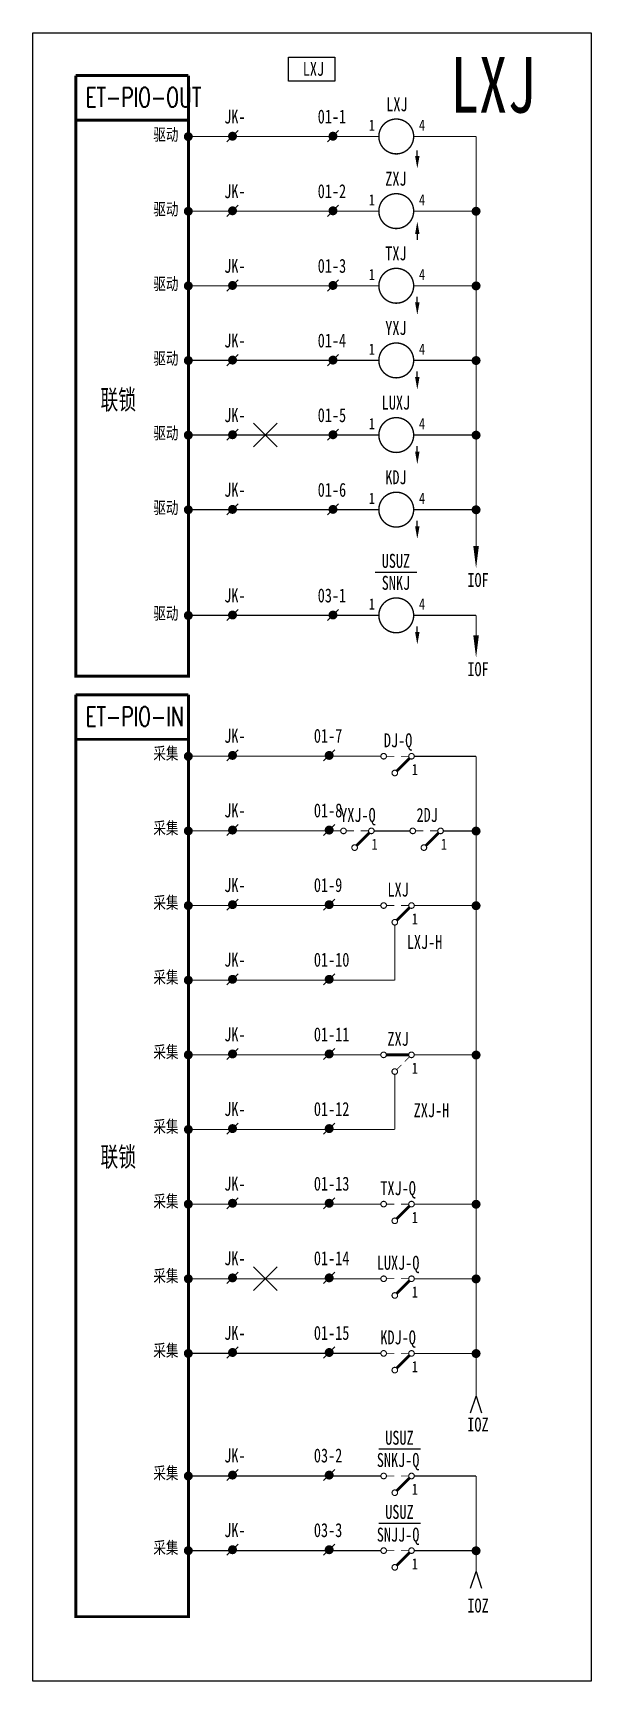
# Model space of a CAD drawing. Extents: x 0 to 100, y -296 to 0.
import ezdxf
from ezdxf.enums import TextEntityAlignment as Align

# ---------------------------------------------------------------- set-up
doc = ezdxf.new("R2010")
doc.units = 0
doc.linetypes.add('DASHED', pattern=[0.75, 0.5, -0.25])
doc.layers.get('0').update_dxf_attribs({"linetype": 'CONTINUOUS'})
doc.layers.add('TIE', color=7, linetype='CONTINUOUS')
doc.styles.add('CHINESE', font='txt.shx', dxfattribs={"width": 0.7, "bigfont": 'hztxt.shx'})

# ---------------------------------------------------------------- blocks, each defined once
blk = doc.blocks.new('W54')
for p, q in [((0, 0), (3, 1)), ((3, -1), (0, 0))]:
    blk.add_line(p, q)
blk = doc.blocks.new('W21')
blk.add_line((-1, -1), (1, 1))
at = {"const_width": 0.8}
blk.add_lwpolyline([(-0.4, 0, 1), (0.4, 0, 1)], format="xyb", close=True, dxfattribs=at)
blk = doc.blocks.new('W22')
at = {"const_width": 0.8}
blk.add_lwpolyline([(-0.4, 0, 1), (0.4, 0, 1)], format="xyb", close=True, dxfattribs=at)
blk = doc.blocks.new('143')
at = {"const_width": 0.2}
for points in [[(-6, 0, 1), (-5, 0, 1)], [(-1, 0, 1), (0, 0, 1)], [(-4, -3, 1), (-3, -3, 1)]]:
    blk.add_lwpolyline(points, format="xyb", close=True, dxfattribs=at)
for points, const_width in [([(-5, 0), (-3.6, 0)], 0.15), ([(-2.4, 0), (-1, 0)], 0.15), ([(-0.85, -0.35), (-3.15, -2.65)], 0.5)]:
    blk.add_lwpolyline(points, dxfattribs=dict(const_width=const_width))
blk.add_lwpolyline([(-5.5, -1.3, 0, 0, 0), (-5.5, -2.3, 0.8, 0, 0), (-5.5, -4.5, 0, 0, 0)], format="xyseb")
at = {"width": 0.8}
for tag, p in [('RELAY', (-3, 2.2)), ('0', (0, -2))]:
    blk.add_attdef(tag, text='', height=2, dxfattribs=at).set_placement(p, align=Align.MIDDLE)
blk = doc.blocks.new('113')
at = {"const_width": 0.2}
for points in [[(-6, 0, 1), (-5, 0, 1)], [(-1, 0, 1), (0, 0, 1)], [(-4, -3, 1), (-3, -3, 1)]]:
    blk.add_lwpolyline(points, format="xyb", close=True, dxfattribs=at)
for points, const_width in [([(-5, 0), (-1, 0)], 0.5), ([(-2.3, -1.8), (-3.15, -2.65)], 0.15), ([(-0.85, -0.35), (-1.7, -1.2)], 0.15)]:
    blk.add_lwpolyline(points, dxfattribs=dict(const_width=const_width))
blk.add_lwpolyline([(-5.5, -4.5, 0, 0, 0), (-5.5, -3.5, 0.8, 0, 0), (-5.5, -1.3, 0, 0, 0)], format="xyseb")
at = {"width": 0.8}
for tag, p in [('RELAY', (-3, 2.2)), ('0', (0, -2))]:
    blk.add_attdef(tag, text='', height=2, dxfattribs=at).set_placement(p, align=Align.MIDDLE)
blk = doc.blocks.new('W53')
blk.add_line((0, 1), (0, 0))
blk.add_lwpolyline([(0, 3.25, 0, 0.8, 0), (0, 1, 0.8, 0.8, 0)], format="xyseb")

msp = doc.modelspace()

# ---------------------------------------------------------------- linework, layer by layer
at = {"color": 1}
for p, q in [((39.58, -70), (43.82, -74.24)), ((39.58, -74.24), (43.82, -70)), ((39.58, -225.58), (43.82, -221.34)), ((39.58, -221.34), (43.82, -225.58))]:
    msp.add_line(p, q, dxfattribs=at)
at = {"color": 0}
for p, q in [((61.45, -96.71), (68.94, -96.71)), ((62.08, -253.99), (69.57, -253.99)), ((62.08, -267.3), (69.57, -267.3))]:
    msp.add_line(p, q, dxfattribs=at)
msp.add_lwpolyline([(0, 0), (100.19, 0), (100.19, -295.62), (0, -295.62)], close=True)
for points in [[(7.7, -7.64, 0.5, 0.5, 0), (27.92, -7.64, 0.5, 0.5, 0)], [(7.7, -15.64, 0.5, 0.5, 0), (27.92, -15.64, 0.5, 0.5, 0)], [(62.09, -18.57, 0.2, 0.2, 0), (27.9, -18.57, 0.2, 0.2, 0)], [(62.09, -31.96, 0.2, 0.2, 0), (27.9, -31.96, 0.2, 0.2, 0)], [(62.09, -45.34, 0.2, 0.2, 0), (27.9, -45.34, 0.2, 0.2, 0)], [(62.09, -58.73, 0.2, 0.2, 0), (27.9, -58.73, 0.2, 0.2, 0)], [(62.09, -72.12, 0.2, 0.2, 0), (27.9, -72.12, 0.2, 0.2, 0)], [(62.09, -85.51, 0.2, 0.2, 0), (27.9, -85.51, 0.2, 0.2, 0)], [(79.55, -96.05, 0, 1, 0), (79.55, -92.05, 1, 1, 0)], [(62.09, -104.46, 0.2, 0.2, 0), (27.9, -104.46, 0.2, 0.2, 0)], [(79.55, -112.04, 0, 1, 0), (79.55, -108.04, 1, 1, 0)], [(7.7, -118.72, 0.5, 0.5, 0), (27.92, -118.72, 0.5, 0.5, 0)], [(7.7, -126.72, 0.5, 0.5, 0), (27.92, -126.72, 0.5, 0.5, 0)], [(62.46, -129.74, 0.2, 0.2, 0), (27.92, -129.74, 0.2, 0.2, 0)], [(55.18, -143.13, 0.2, 0.2, 0), (27.92, -143.13, 0.2, 0.2, 0)], [(62.39, -156.52, 0.2, 0.2, 0), (27.92, -156.52, 0.2, 0.2, 0)], [(62.39, -183.3, 0.2, 0.2, 0), (27.92, -183.3, 0.2, 0.2, 0)], [(62.39, -210.07, 0.2, 0.2, 0), (27.92, -210.07, 0.2, 0.2, 0)], [(62.39, -223.46, 0.2, 0.2, 0), (27.92, -223.46, 0.2, 0.2, 0)], [(62.39, -236.85, 0.2, 0.2, 0), (27.92, -236.85, 0.2, 0.2, 0)], [(62.39, -258.84, 0.2, 0.2, 0), (27.92, -258.84, 0.2, 0.2, 0)], [(62.39, -272.23, 0.2, 0.2, 0), (27.92, -272.23, 0.2, 0.2, 0)]]:
    msp.add_lwpolyline(points, format="xyseb", dxfattribs=at)
for points, const_width in [([(7.7, -7.64), (7.7, -115.38), (27.92, -115.38), (27.92, -7.64)], 0.5), ([(79.55, -18.57), (68.34, -18.57)], 0.2), ([(79.55, -92.05), (79.55, -18.57)], 0.2), ([(79.55, -31.96), (68.34, -31.96)], 0.2), ([(79.55, -45.34), (68.34, -45.34)], 0.2), ([(79.55, -58.73), (68.34, -58.73)], 0.2), ([(79.55, -72.12), (68.34, -72.12)], 0.2), ([(79.55, -85.51), (68.34, -85.51)], 0.2), ([(79.55, -104.46), (68.34, -104.46)], 0.2), ([(79.55, -111.22), (79.55, -104.46)], 0.2), ([(7.7, -118.72), (7.7, -284.08), (27.92, -284.08), (27.92, -118.72)], 0.5), ([(79.55, -129.75), (68.45, -129.75)], 0.2), ([(79.55, -244.58), (79.55, -129.75)], 0.2), ([(67.65, -143.14), (61.25, -143.14)], 0.2), ([(79.55, -143.14), (73.69, -143.14)], 0.2), ([(79.55, -156.53), (68.45, -156.53)], 0.2), ([(64.96, -169.91), (64.96, -160.02)], 0.2), ([(64.96, -169.91), (27.92, -169.91)], 0.2), ([(79.55, -183.3), (68.45, -183.3)], 0.2), ([(64.96, -196.68), (64.96, -186.8)], 0.2), ([(64.96, -196.68), (27.92, -196.68)], 0.2), ([(79.55, -210.08), (68.45, -210.08)], 0.2), ([(79.55, -223.47), (68.45, -223.47)], 0.2), ([(79.55, -236.86), (68.45, -236.86)], 0.2), ([(79.55, -258.85), (68.45, -258.85)], 0.2), ([(79.55, -275.99), (79.55, -258.85)], 0.2), ([(79.55, -272.23), (68.45, -272.23)], 0.2)]:
    msp.add_lwpolyline(points, dxfattribs=dict(at, const_width=const_width))
at = {"color": 0, "const_width": 0.25}
for points in [[(65.22, -21.69, 1), (65.22, -15.44, 1)], [(65.22, -35.08, 1), (65.22, -28.83, 1)], [(65.22, -48.47, 1), (65.22, -42.22, 1)], [(65.22, -61.86, 1), (65.22, -55.61, 1)], [(65.22, -75.25, 1), (65.22, -69, 1)], [(65.22, -88.63, 1), (65.22, -82.38, 1)], [(65.22, -107.59, 1), (65.22, -101.34, 1)]]:
    msp.add_lwpolyline(points, format="xyb", close=True, dxfattribs=at)
at = {"layer": 'TIE'}
msp.add_lwpolyline([(45.86, -4.32), (54.22, -4.32), (54.22, -8.62), (45.86, -8.62)], close=True, dxfattribs=at)

# ---------------------------------------------------------------- block references
at = {"color": 0}
for name, p in [('W21', (35.83, -18.52)), ('W21', (53.86, -18.52)), ('W22', (27.89, -18.59)), ('W22', (27.89, -31.98)), ('W21', (35.83, -31.9)), ('W21', (53.86, -31.9)), ('W22', (79.55, -31.98)), ('W53', (69, -37.08)), ('W21', (35.83, -45.29)), ('W21', (53.86, -45.29)), ('W22', (27.89, -45.37)), ('W22', (79.55, -45.37)), ('W22', (27.89, -58.76)), ('W21', (35.83, -58.68)), ('W21', (53.86, -58.68)), ('W22', (79.55, -58.76)), ('W22', (27.89, -72.14)), ('W21', (35.83, -72.07)), ('W21', (53.86, -72.07)), ('W22', (79.55, -72.14)), ('W22', (27.89, -85.53)), ('W21', (35.83, -85.46)), ('W21', (53.86, -85.46)), ('W22', (79.55, -85.53)), ('W21', (35.83, -104.41)), ('W21', (53.86, -104.41)), ('W22', (27.89, -104.49)), ('W22', (27.89, -129.75)), ('W21', (35.83, -129.59)), ('W21', (53.18, -129.59)), ('143', (68.46, -129.74)), ('W22', (27.89, -143.14)), ('W21', (35.83, -142.98)), ('W21', (53.18, -142.98)), ('143', (61.25, -143.13)), ('143', (73.68, -143.13)), ('W22', (79.55, -143.16)), ('W22', (27.89, -156.53)), ('W21', (35.83, -156.36)), ('W21', (53.18, -156.36)), ('143', (68.46, -156.52)), ('W22', (79.55, -156.55)), ('W22', (27.89, -169.91)), ('W21', (35.83, -169.75)), ('W21', (53.18, -169.75)), ('W22', (27.89, -183.3)), ('W21', (35.83, -183.14)), ('W21', (53.18, -183.14)), ('W22', (79.55, -183.33)), ('W22', (27.89, -196.69)), ('W21', (35.83, -196.53)), ('W21', (53.18, -196.53)), ('W22', (27.89, -210.08)), ('W21', (35.83, -209.92)), ('W21', (53.18, -209.92)), ('143', (68.46, -210.07)), ('W22', (79.55, -210.1)), ('W22', (27.89, -223.47)), ('W21', (35.83, -223.31)), ('W21', (53.18, -223.31)), ('143', (68.46, -223.46)), ('W22', (79.55, -223.49)), ('W22', (27.89, -236.86)), ('W21', (35.83, -236.69)), ('W21', (53.18, -236.69)), ('143', (68.46, -236.85)), ('W22', (79.55, -236.88)), ('W22', (27.89, -258.85)), ('W21', (35.83, -258.68)), ('W21', (53.18, -258.68)), ('143', (68.46, -258.84)), ('W22', (27.89, -272.23)), ('W21', (35.83, -272.07)), ('W21', (53.18, -272.07)), ('143', (68.46, -272.23)), ('W22', (79.55, -272.26))]:
    msp.add_blockref(name, p, dxfattribs=at)
at = {"color": 0, "rotation": 180}
for p in [(69, -21.06), (69, -47.33), (69, -60.72), (69, -74.11), (69, -87.5), (69, -106.45)]:
    msp.add_blockref('W53', p, dxfattribs=at)
msp.add_blockref('113', (68.45, -183.3))
at = {"color": 0, "linetype": 'DASHED', "rotation": 270}
for p in [(79.54, -244.54), (79.55, -275.99)]:
    msp.add_blockref('W54', p, dxfattribs=at)

# ---------------------------------------------------------------- texts
at = {"color": 6, "width": 0.75}
for s, p in [('LXJ', (50.35, -7.68)), ('USUZ', (65.16, -95.94)), ('USUZ', (65.79, -253.23)), ('USUZ', (65.79, -266.54))]:
    msp.add_text(s, height=2.5, dxfattribs=at).set_placement(p, align=Align.CENTER)
at = {"color": 2, "width": 0.75}
msp.add_text('LXJ', height=10, dxfattribs=at).set_placement((82.61, -14.3), align=Align.CENTER)
at = {"color": 0, "style": 'CHINESE'}
for s, height, width, p in [('ET-PIO-OUT', 3.5, 0.7, (9.43, -13.28)), ('联锁', 4, 0.8, (12.12, -67.92)), ('ET-PIO-IN', 3.5, 0.7, (9.43, -124.36)), ('联锁', 4, 0.8, (12.12, -203.73))]:
    msp.add_text(s, height=height, dxfattribs=dict(at, width=width)).set_placement(p)
at = {"color": 0, "style": 'CHINESE', "width": 0.9}
for s, p in [('驱动', (23.87, -19.55)), ('驱动', (23.87, -32.93)), ('驱动', (23.87, -46.32)), ('驱动', (23.87, -59.71)), ('驱动', (23.87, -73.1)), ('驱动', (23.87, -86.49)), ('驱动', (23.87, -105.44)), ('采集', (23.87, -130.56)), ('采集', (23.87, -143.95)), ('采集', (23.87, -157.33)), ('采集', (23.87, -170.72)), ('采集', (23.87, -184.11)), ('采集', (23.87, -197.5)), ('采集', (23.87, -210.89)), ('采集', (23.87, -224.28)), ('采集', (23.87, -237.66)), ('采集', (23.87, -259.65)), ('采集', (23.87, -273.04))]:
    msp.add_text(s, height=2.5, dxfattribs=at).set_placement(p, align=Align.CENTER)
at = {"color": 0}
for s, height, width, p in [('1', 2, 0.8, (60.84, -17.54)), ('4', 2, 0.8, (69.84, -17.54)), ('1', 2, 0.8, (60.84, -30.93)), ('4', 2, 0.8, (69.84, -30.93)), ('1', 2, 0.8, (60.84, -44.32)), ('4', 2, 0.8, (69.84, -44.32)), ('1', 2, 0.8, (60.84, -57.71)), ('4', 2, 0.8, (69.84, -57.71)), ('1', 2, 0.8, (60.84, -71.09)), ('4', 2, 0.8, (69.84, -71.09)), ('1', 2, 0.8, (60.84, -84.48)), ('4', 2, 0.8, (69.84, -84.48)), ('1', 2, 0.8, (60.84, -103.44)), ('4', 2, 0.8, (69.84, -103.44)), ('1', 2, 0.8, (68.55, -133.13)), ('2DJ', 2.5, 0.75, (70.77, -141.52)), ('1', 2, 0.8, (61.34, -146.52)), ('1', 2, 0.8, (73.77, -146.52)), ('1', 2, 0.8, (68.55, -159.9)), ('1', 2, 0.8, (68.55, -186.68)), ('1', 2, 0.8, (68.55, -213.46)), ('1', 2, 0.8, (68.55, -226.85)), ('1', 2, 0.8, (68.55, -240.23)), ('1', 2, 0.8, (68.55, -262.22)), ('1', 2, 0.8, (68.55, -275.61))]:
    msp.add_text(s, height=height, dxfattribs=dict(at, width=width)).set_placement(p, align=Align.CENTER)
at = {"color": 0, "width": 0.75}
for s, p in [('IOF', (77.99, -98.12)), ('IOF', (77.99, -114.12)), ('IOZ', (77.97, -249.61)), ('IOZ', (77.99, -282.08))]:
    msp.add_text(s, height=2.5, dxfattribs=at).set_placement(p, align=Align.MIDDLE_LEFT)
at = {"layer": 'TIE', "color": 3, "width": 0.75}
for s, p in [('LXJ', (65.34, -14.04)), ('ZXJ', (65.16, -27.39)), ('TXJ', (65.16, -40.78)), ('YXJ', (65.16, -54.16)), ('LUXJ', (65.16, -67.55)), ('KDJ', (65.16, -80.94)), ('SNKJ', (65.16, -99.89)), ('DJ-Q', (65.55, -128.13)), ('YXJ-Q', (58.34, -141.52)), ('LXJ', (65.55, -154.9)), ('LXJ-H', (70.3, -164.3)), ('ZXJ', (65.55, -181.68)), ('ZXJ-H', (71.54, -194.48)), ('TXJ-Q', (65.55, -208.46)), ('LUXJ-Q', (65.55, -221.85)), ('KDJ-Q', (65.55, -235.23)), ('SNKJ-Q', (65.55, -257.22)), ('SNJJ-Q', (65.55, -270.61))]:
    msp.add_text(s, height=2.5, dxfattribs=at).set_placement(p, align=Align.CENTER)
at = {"layer": 'TIE', "color": 1, "width": 0.75}
for p in [(34.34, -16.24), (34.34, -29.63), (34.34, -43.02), (34.34, -56.41), (34.34, -69.8), (34.34, -83.19), (34.34, -102.14), (34.34, -127.32), (34.34, -140.7), (34.34, -154.09), (34.34, -167.48), (34.34, -180.87), (34.34, -194.26), (34.34, -207.65), (34.34, -221.03), (34.34, -234.42), (34.34, -256.41), (34.34, -269.8)]:
    msp.add_text('JK-', height=2.5, dxfattribs=at).set_placement(p)
at = {"layer": 'TIE', "color": 3, "width": 0.75}
for s, p in [('01-1', (51.12, -16.24)), ('01-2', (51.12, -29.63)), ('01-3', (51.12, -43.02)), ('01-4', (51.12, -56.41)), ('01-5', (51.12, -69.8)), ('01-6', (51.12, -83.19)), ('03-1', (51.12, -102.14)), ('01-7', (50.43, -127.32)), ('01-8', (50.43, -140.7)), ('01-9', (50.43, -154.09)), ('01-10', (50.43, -167.48)), ('01-11', (50.43, -180.87)), ('01-12', (50.43, -194.26)), ('01-13', (50.43, -207.65)), ('01-14', (50.43, -221.03)), ('01-15', (50.43, -234.42)), ('03-2', (50.43, -256.41)), ('03-3', (50.43, -269.8))]:
    msp.add_text(s, height=2.5, dxfattribs=at).set_placement(p)

doc.saveas('drawing.dxf')
